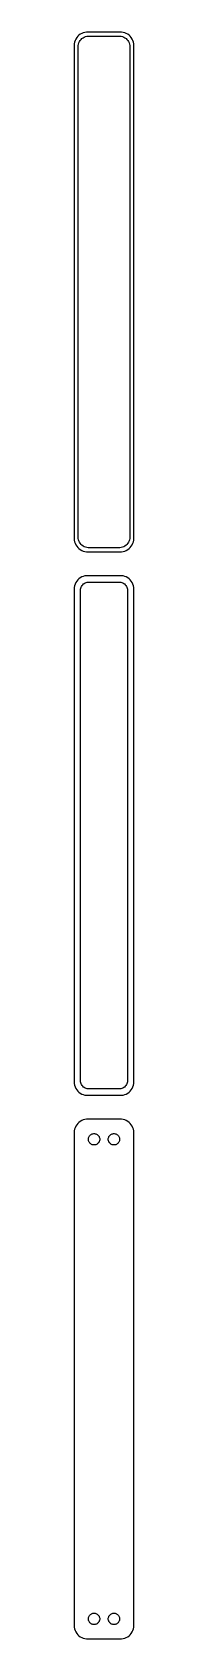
# Model space of a CAD drawing. Header units: metres. Extents: x -11 to 11, y 515 to 1117.
import ezdxf

# ---------------------------------------------------------------- set-up
doc = ezdxf.new("R2010")
doc.units = ezdxf.units.M

msp = doc.modelspace()

# ---------------------------------------------------------------- linework, layer by layer
for p, q in [((-9.89484, 1115.92), (-10.2951, 1115.44)), ((-9.43712, 1116.35), (-9.89484, 1115.92)), ((-8.92912, 1116.72), (-9.43712, 1116.35)), ((-8.37889, 1117.02), (-8.92912, 1116.72)), ((-7.79507, 1117.26), (-8.37889, 1117.02)), ((-7.8933, 1115.38), (-7.45311, 1115.62)), ((-7.1869, 1117.41), (-7.79507, 1117.26)), ((-7.45311, 1115.62), (-6.98605, 1115.8)), ((-6.56395, 1117.49), (-7.1869, 1117.41)), ((-6.98605, 1115.8), (-6.49951, 1115.93)), ((6.56395, 1117.49), (-6.56395, 1117.49)), ((-6.49951, 1115.93), (-6.00116, 1115.99)), ((-6.00116, 1115.99), (6.00116, 1115.99)), ((6.00116, 1115.99), (6.49951, 1115.93)), ((6.49951, 1115.93), (6.98605, 1115.8)), ((7.1869, 1117.41), (6.56395, 1117.49)), ((6.98605, 1115.8), (7.45311, 1115.62)), ((7.79507, 1117.26), (7.1869, 1117.41)), ((7.45311, 1115.62), (7.8933, 1115.38)), ((8.37889, 1117.02), (7.79507, 1117.26)), ((8.92912, 1116.72), (8.37889, 1117.02)), ((9.43712, 1116.35), (8.92912, 1116.72)), ((9.89484, 1115.92), (9.43712, 1116.35)), ((10.2951, 1115.44), (9.89484, 1115.92)), ((-11.2106, 1113.13), (-11.25, 1112.5)), ((-11.25, 1112.5), (-11.25, 927.5)), ((-11.0929, 1113.74), (-11.2106, 1113.13)), ((-10.8989, 1114.34), (-11.0929, 1113.74)), ((-10.6315, 1114.91), (-10.8989, 1114.34)), ((-10.2951, 1115.44), (-10.6315, 1114.91)), ((-9.75, 1112), (-9.71844, 1112.5)), ((-9.75, 928), (-9.75, 1112)), ((-9.71844, 1112.5), (-9.62433, 1112.99)), ((-9.62433, 1112.99), (-9.4691, 1113.47)), ((-9.4691, 1113.47), (-9.25522, 1113.93)), ((-9.25522, 1113.93), (-8.98605, 1114.35)), ((-8.98605, 1114.35), (-8.66586, 1114.74)), ((-8.66586, 1114.74), (-8.29968, 1115.08)), ((-8.29968, 1115.08), (-7.8933, 1115.38)), ((7.8933, 1115.38), (8.29968, 1115.08)), ((8.29968, 1115.08), (8.66586, 1114.74)), ((8.66586, 1114.74), (8.98605, 1114.35)), ((8.98605, 1114.35), (9.25522, 1113.93)), ((9.25522, 1113.93), (9.4691, 1113.47)), ((9.4691, 1113.47), (9.62433, 1112.99)), ((9.62433, 1112.99), (9.71844, 1112.5)), ((9.71844, 1112.5), (9.75, 1112)), ((9.75, 1112), (9.75, 928)), ((10.6315, 1114.91), (10.2951, 1115.44)), ((10.8989, 1114.34), (10.6315, 1114.91)), ((11.0929, 1113.74), (10.8989, 1114.34)), ((11.2106, 1113.13), (11.0929, 1113.74)), ((11.25, 1112.5), (11.2106, 1113.13)), ((11.25, 927.5), (11.25, 1112.5)), ((-11.25, 927.5), (-11.2106, 926.873)), ((-11.2106, 926.873), (-11.0929, 926.257)), ((-11.0929, 926.257), (-10.8989, 925.659)), ((-10.8989, 925.659), (-10.6315, 925.091)), ((-10.6315, 925.091), (-10.2951, 924.561)), ((-10.2951, 924.561), (-9.89484, 924.077)), ((-9.89484, 924.077), (-9.43712, 923.647)), ((-9.71844, 927.499), (-9.75, 928)), ((-9.62433, 927.005), (-9.71844, 927.499)), ((-9.4691, 926.528), (-9.62433, 927.005)), ((-9.25522, 926.073), (-9.4691, 926.528)), ((-9.43712, 923.647), (-8.92912, 923.278)), ((-8.98605, 925.649), (-9.25522, 926.073)), ((-8.66586, 925.262), (-8.98605, 925.649)), ((-8.92912, 923.278), (-8.37889, 922.976)), ((-8.29968, 924.918), (-8.66586, 925.262)), ((-8.37889, 922.976), (-7.79507, 922.745)), ((-7.8933, 924.623), (-8.29968, 924.918)), ((-7.45311, 924.381), (-7.8933, 924.623)), ((-7.79507, 922.745), (-7.1869, 922.589)), ((-6.98605, 924.196), (-7.45311, 924.381)), ((-7.1869, 922.589), (-6.56395, 922.51)), ((-6.49951, 924.071), (-6.98605, 924.196)), ((-6.00116, 924.008), (-6.49951, 924.071)), ((6.00116, 924.008), (-6.00116, 924.008)), ((6.49951, 924.071), (6.00116, 924.008)), ((6.98605, 924.196), (6.49951, 924.071)), ((6.56395, 922.51), (7.1869, 922.589)), ((7.45311, 924.381), (6.98605, 924.196)), ((7.1869, 922.589), (7.79507, 922.745)), ((7.8933, 924.623), (7.45311, 924.381)), ((7.79507, 922.745), (8.37889, 922.976)), ((8.29968, 924.918), (7.8933, 924.623)), ((8.66586, 925.262), (8.29968, 924.918)), ((8.37889, 922.976), (8.92912, 923.278)), ((8.98605, 925.649), (8.66586, 925.262)), ((8.92912, 923.278), (9.43712, 923.647)), ((9.25522, 926.073), (8.98605, 925.649)), ((9.4691, 926.528), (9.25522, 926.073)), ((9.43712, 923.647), (9.89484, 924.077)), ((9.62433, 927.005), (9.4691, 926.528)), ((9.71844, 927.499), (9.62433, 927.005)), ((9.75, 928), (9.71844, 927.499)), ((9.89484, 924.077), (10.2951, 924.561)), ((10.2951, 924.561), (10.6315, 925.091)), ((10.6315, 925.091), (10.8989, 925.659)), ((10.8989, 925.659), (11.0929, 926.257)), ((11.0929, 926.257), (11.2106, 926.873)), ((11.2106, 926.873), (11.25, 927.5)), ((-6.56395, 922.51), (6.56395, 922.51)), ((-10.6315, 910.909), (-10.8989, 910.341)), ((-10.2951, 911.439), (-10.6315, 910.909)), ((-9.89484, 911.923), (-10.2951, 911.439)), ((-9.43712, 912.353), (-9.89484, 911.923)), ((-8.92912, 912.722), (-9.43712, 912.353)), ((-8.37889, 913.024), (-8.92912, 912.722)), ((-7.79507, 913.255), (-8.37889, 913.024)), ((-7.1869, 913.411), (-7.79507, 913.255)), ((-7.73424, 910.399), (-7.41798, 910.628)), ((-7.41798, 910.628), (-7.07541, 910.817)), ((-6.56395, 913.49), (-7.1869, 913.411)), ((-7.07541, 910.817), (-6.71194, 910.961)), ((-6.71194, 910.961), (-6.3333, 911.058)), ((6.56395, 913.49), (-6.56395, 913.49)), ((-6.3333, 911.058), (-5.94545, 911.107)), ((-5.94545, 911.107), (5.94545, 911.107)), ((5.94545, 911.107), (6.3333, 911.058)), ((6.3333, 911.058), (6.71194, 910.961)), ((7.1869, 913.411), (6.56395, 913.49)), ((6.71194, 910.961), (7.07541, 910.817)), ((7.07541, 910.817), (7.41798, 910.628)), ((7.79507, 913.255), (7.1869, 913.411)), ((7.41798, 910.628), (7.73424, 910.399)), ((8.37889, 913.024), (7.79507, 913.255)), ((8.92912, 912.722), (8.37889, 913.024)), ((9.43712, 912.353), (8.92912, 912.722)), ((9.89484, 911.923), (9.43712, 912.353)), ((10.2951, 911.439), (9.89484, 911.923)), ((10.6315, 910.909), (10.2951, 911.439)), ((10.8989, 910.341), (10.6315, 910.909)), ((-11.2106, 909.127), (-11.25, 908.5)), ((-11.25, 908.5), (-11.25, 723.5)), ((-11.0929, 909.743), (-11.2106, 909.127)), ((-10.8989, 910.341), (-11.0929, 909.743)), ((-8.86292, 908), (-8.83836, 908.39)), ((-8.86292, 724), (-8.86292, 908)), ((-8.83836, 908.39), (-8.76512, 908.774)), ((-8.76512, 908.774), (-8.64432, 909.146)), ((-8.64432, 909.146), (-8.47786, 909.5)), ((-8.47786, 909.5), (-8.2684, 909.83)), ((-8.2684, 909.83), (-8.01921, 910.131)), ((-8.01921, 910.131), (-7.73424, 910.399)), ((7.73424, 910.399), (8.01921, 910.131)), ((8.01921, 910.131), (8.2684, 909.83)), ((8.2684, 909.83), (8.47786, 909.5)), ((8.47786, 909.5), (8.64432, 909.146)), ((8.64432, 909.146), (8.76512, 908.774)), ((8.76512, 908.774), (8.83836, 908.39)), ((8.83836, 908.39), (8.86292, 908)), ((8.86292, 908), (8.86292, 724)), ((11.0929, 909.743), (10.8989, 910.341)), ((11.2106, 909.127), (11.0929, 909.743)), ((11.25, 908.5), (11.2106, 909.127)), ((11.25, 723.5), (11.25, 908.5)), ((-8.83836, 723.61), (-8.86292, 724)), ((-8.76512, 723.226), (-8.83836, 723.61)), ((8.83836, 723.61), (8.76512, 723.226)), ((8.86292, 724), (8.83836, 723.61)), ((-11.25, 723.5), (-11.2106, 722.873)), ((-11.2106, 722.873), (-11.0929, 722.257)), ((-11.0929, 722.257), (-10.8989, 721.659)), ((-10.8989, 721.659), (-10.6315, 721.091)), ((-10.6315, 721.091), (-10.2951, 720.561)), ((-10.2951, 720.561), (-9.89484, 720.077)), ((-9.89484, 720.077), (-9.43712, 719.647)), ((-9.43712, 719.647), (-8.92912, 719.278)), ((-8.92912, 719.278), (-8.37889, 718.976)), ((-8.64432, 722.854), (-8.76512, 723.226)), ((-8.47786, 722.5), (-8.64432, 722.854)), ((-8.2684, 722.17), (-8.47786, 722.5)), ((-8.37889, 718.976), (-7.79507, 718.745)), ((-8.01921, 721.869), (-8.2684, 722.17)), ((-7.73424, 721.601), (-8.01921, 721.869)), ((-7.79507, 718.745), (-7.1869, 718.589)), ((-7.41798, 721.372), (-7.73424, 721.601)), ((-7.07541, 721.183), (-7.41798, 721.372)), ((-7.1869, 718.589), (-6.56395, 718.51)), ((-6.71194, 721.039), (-7.07541, 721.183)), ((-6.3333, 720.942), (-6.71194, 721.039)), ((-6.56395, 718.51), (6.56395, 718.51)), ((-5.94545, 720.893), (-6.3333, 720.942)), ((5.94545, 720.893), (-5.94545, 720.893)), ((6.3333, 720.942), (5.94545, 720.893)), ((6.71194, 721.039), (6.3333, 720.942)), ((6.56395, 718.51), (7.1869, 718.589)), ((7.07541, 721.183), (6.71194, 721.039)), ((7.41798, 721.372), (7.07541, 721.183)), ((7.1869, 718.589), (7.79507, 718.745)), ((7.73424, 721.601), (7.41798, 721.372)), ((8.01921, 721.869), (7.73424, 721.601)), ((7.79507, 718.745), (8.37889, 718.976)), ((8.2684, 722.17), (8.01921, 721.869)), ((8.47786, 722.5), (8.2684, 722.17)), ((8.37889, 718.976), (8.92912, 719.278)), ((8.64432, 722.854), (8.47786, 722.5)), ((8.76512, 723.226), (8.64432, 722.854)), ((8.92912, 719.278), (9.43712, 719.647)), ((9.43712, 719.647), (9.89484, 720.077)), ((9.89484, 720.077), (10.2951, 720.561)), ((10.2951, 720.561), (10.6315, 721.091)), ((10.6315, 721.091), (10.8989, 721.659)), ((10.8989, 721.659), (11.0929, 722.257)), ((11.0929, 722.257), (11.2106, 722.873)), ((11.2106, 722.873), (11.25, 723.5)), ((-11.0929, 705.743), (-11.2106, 705.127)), ((-10.8989, 706.341), (-11.0929, 705.743)), ((-10.6315, 706.909), (-10.8989, 706.341)), ((-10.2951, 707.439), (-10.6315, 706.909)), ((-9.89484, 707.923), (-10.2951, 707.439)), ((-9.43712, 708.353), (-9.89484, 707.923)), ((-8.92912, 708.722), (-9.43712, 708.353)), ((-8.37889, 709.024), (-8.92912, 708.722)), ((-7.79507, 709.255), (-8.37889, 709.024)), ((-7.1869, 709.411), (-7.79507, 709.255)), ((-6.56395, 709.49), (-7.1869, 709.411)), ((6.56395, 709.49), (-6.56395, 709.49)), ((7.1869, 709.411), (6.56395, 709.49)), ((7.79507, 709.255), (7.1869, 709.411)), ((8.37889, 709.024), (7.79507, 709.255)), ((8.92912, 708.722), (8.37889, 709.024)), ((9.43712, 708.353), (8.92912, 708.722)), ((9.89484, 707.923), (9.43712, 708.353)), ((10.2951, 707.439), (9.89484, 707.923)), ((10.6315, 706.909), (10.2951, 707.439)), ((10.8989, 706.341), (10.6315, 706.909)), ((11.0929, 705.743), (10.8989, 706.341)), ((11.2106, 705.127), (11.0929, 705.743)), ((-11.2106, 705.127), (-11.25, 704.5)), ((-11.25, 704.5), (-11.25, 519.5)), ((-5.88528, 702), (-5.86845, 702.268)), ((-5.86845, 701.732), (-5.88528, 702)), ((-5.86845, 702.268), (-5.81821, 702.531)), ((-5.81821, 701.469), (-5.86845, 701.732)), ((-5.81821, 702.531), (-5.73534, 702.786)), ((-5.73534, 701.214), (-5.81821, 701.469)), ((-5.73534, 702.786), (-5.62117, 703.029)), ((-5.62117, 700.971), (-5.73534, 701.214)), ((-5.62117, 703.029), (-5.47748, 703.255)), ((-5.47748, 700.745), (-5.62117, 700.971)), ((-5.47748, 703.255), (-5.30655, 703.462)), ((-5.30655, 700.538), (-5.47748, 700.745)), ((-5.30655, 703.462), (-5.11108, 703.645)), ((-5.11108, 700.355), (-5.30655, 700.538)), ((-5.11108, 703.645), (-4.89413, 703.803)), ((-4.89413, 700.197), (-5.11108, 700.355)), ((-4.89413, 703.803), (-4.65915, 703.932)), ((-4.65915, 700.068), (-4.89413, 700.197)), ((-4.65915, 703.932), (-4.40984, 704.031)), ((-4.40984, 699.969), (-4.65915, 700.068)), ((-4.40984, 704.031), (-4.1501, 704.097)), ((-4.1501, 699.903), (-4.40984, 699.969)), ((-4.1501, 704.097), (-3.88406, 704.131)), ((-3.88406, 699.869), (-4.1501, 699.903)), ((-3.88406, 704.131), (-3.61592, 704.131)), ((-3.61592, 699.869), (-3.88406, 699.869)), ((-3.61592, 704.131), (-3.34988, 704.097)), ((-3.34988, 699.903), (-3.61592, 699.869)), ((-3.34988, 704.097), (-3.09015, 704.031)), ((-3.09015, 699.969), (-3.34988, 699.903)), ((-3.09015, 704.031), (-2.84084, 703.932)), ((-2.84084, 700.068), (-3.09015, 699.969)), ((-2.84084, 703.932), (-2.60585, 703.803)), ((-2.60585, 700.197), (-2.84084, 700.068)), ((-2.60585, 703.803), (-2.3889, 703.645)), ((-2.3889, 700.355), (-2.60585, 700.197)), ((-2.3889, 703.645), (-2.19344, 703.462)), ((-2.19344, 700.538), (-2.3889, 700.355)), ((-2.19344, 703.462), (-2.02251, 703.255)), ((-2.02251, 700.745), (-2.19344, 700.538)), ((-2.02251, 703.255), (-1.87881, 703.029)), ((-1.87881, 700.971), (-2.02251, 700.745)), ((-1.87881, 703.029), (-1.76465, 702.786)), ((-1.76465, 701.214), (-1.87881, 700.971)), ((-1.76465, 702.786), (-1.68178, 702.531)), ((-1.68178, 701.469), (-1.76465, 701.214)), ((-1.68178, 702.531), (-1.63153, 702.268)), ((-1.63153, 701.732), (-1.68178, 701.469)), ((-1.63153, 702.268), (-1.6147, 702)), ((-1.6147, 702), (-1.63153, 701.732)), ((1.6147, 702), (1.63153, 702.268)), ((1.63153, 701.732), (1.6147, 702)), ((1.63153, 702.268), (1.68178, 702.531)), ((1.68178, 701.469), (1.63153, 701.732)), ((1.68178, 702.531), (1.76465, 702.786)), ((1.76465, 701.214), (1.68178, 701.469)), ((1.76465, 702.786), (1.87881, 703.029)), ((1.87881, 700.971), (1.76465, 701.214)), ((1.87881, 703.029), (2.02251, 703.255)), ((2.02251, 700.745), (1.87881, 700.971)), ((2.02251, 703.255), (2.19344, 703.462)), ((2.19344, 700.538), (2.02251, 700.745)), ((2.19344, 703.462), (2.3889, 703.645)), ((2.3889, 700.355), (2.19344, 700.538)), ((2.3889, 703.645), (2.60585, 703.803)), ((2.60585, 700.197), (2.3889, 700.355)), ((2.60585, 703.803), (2.84084, 703.932)), ((2.84084, 700.068), (2.60585, 700.197)), ((2.84084, 703.932), (3.09015, 704.031)), ((3.09015, 699.969), (2.84084, 700.068)), ((3.09015, 704.031), (3.34988, 704.097)), ((3.34988, 699.903), (3.09015, 699.969)), ((3.34988, 704.097), (3.61592, 704.131)), ((3.61592, 699.869), (3.34988, 699.903)), ((3.61592, 704.131), (3.88406, 704.131)), ((3.88406, 699.869), (3.61592, 699.869)), ((3.88406, 704.131), (4.1501, 704.097)), ((4.1501, 699.903), (3.88406, 699.869)), ((4.1501, 704.097), (4.40984, 704.031)), ((4.40984, 699.969), (4.1501, 699.903)), ((4.40984, 704.031), (4.65915, 703.932)), ((4.65915, 700.068), (4.40984, 699.969)), ((4.65915, 703.932), (4.89413, 703.803)), ((4.89413, 700.197), (4.65915, 700.068)), ((4.89413, 703.803), (5.11108, 703.645)), ((5.11108, 700.355), (4.89413, 700.197)), ((5.11108, 703.645), (5.30655, 703.462)), ((5.30655, 700.538), (5.11108, 700.355)), ((5.30655, 703.462), (5.47748, 703.255)), ((5.47748, 700.745), (5.30655, 700.538)), ((5.47748, 703.255), (5.62117, 703.029)), ((5.62117, 700.971), (5.47748, 700.745)), ((5.62117, 703.029), (5.73534, 702.786)), ((5.73534, 701.214), (5.62117, 700.971)), ((5.73534, 702.786), (5.81821, 702.531)), ((5.81821, 701.469), (5.73534, 701.214)), ((5.81821, 702.531), (5.86845, 702.268)), ((5.86845, 701.732), (5.81821, 701.469)), ((5.86845, 702.268), (5.88528, 702)), ((5.88528, 702), (5.86845, 701.732)), ((11.25, 704.5), (11.2106, 705.127)), ((11.25, 519.5), (11.25, 704.5)), ((-11.25, 519.5), (-11.2106, 518.873)), ((-11.2106, 518.873), (-11.0929, 518.257)), ((-5.88528, 522), (-5.86845, 522.268)), ((-5.86845, 521.732), (-5.88528, 522)), ((-5.86845, 522.268), (-5.81821, 522.531)), ((-5.81821, 521.469), (-5.86845, 521.732)), ((-5.81821, 522.531), (-5.73534, 522.786)), ((-5.73534, 521.214), (-5.81821, 521.469)), ((-5.73534, 522.786), (-5.62117, 523.029)), ((-5.62117, 520.971), (-5.73534, 521.214)), ((-5.62117, 523.029), (-5.47748, 523.255)), ((-5.47748, 520.745), (-5.62117, 520.971)), ((-5.47748, 523.255), (-5.30655, 523.462)), ((-5.30655, 520.538), (-5.47748, 520.745)), ((-5.30655, 523.462), (-5.11108, 523.645)), ((-5.11108, 520.355), (-5.30655, 520.538)), ((-5.11108, 523.645), (-4.89413, 523.803)), ((-4.89413, 520.197), (-5.11108, 520.355)), ((-4.89413, 523.803), (-4.65915, 523.932)), ((-4.65915, 520.068), (-4.89413, 520.197)), ((-4.65915, 523.932), (-4.40984, 524.031)), ((-4.40984, 519.969), (-4.65915, 520.068)), ((-4.40984, 524.031), (-4.1501, 524.097)), ((-4.1501, 519.903), (-4.40984, 519.969)), ((-4.1501, 524.097), (-3.88406, 524.131)), ((-3.88406, 519.869), (-4.1501, 519.903)), ((-3.88406, 524.131), (-3.61592, 524.131)), ((-3.61592, 519.869), (-3.88406, 519.869)), ((-3.61592, 524.131), (-3.34988, 524.097)), ((-3.34988, 519.903), (-3.61592, 519.869)), ((-3.34988, 524.097), (-3.09015, 524.031)), ((-3.09015, 519.969), (-3.34988, 519.903)), ((-3.09015, 524.031), (-2.84084, 523.932)), ((-2.84084, 520.068), (-3.09015, 519.969)), ((-2.84084, 523.932), (-2.60585, 523.803)), ((-2.60585, 520.197), (-2.84084, 520.068)), ((-2.60585, 523.803), (-2.3889, 523.645)), ((-2.3889, 520.355), (-2.60585, 520.197)), ((-2.3889, 523.645), (-2.19344, 523.462)), ((-2.19344, 520.538), (-2.3889, 520.355)), ((-2.19344, 523.462), (-2.02251, 523.255)), ((-2.02251, 520.745), (-2.19344, 520.538)), ((-2.02251, 523.255), (-1.87881, 523.029)), ((-1.87881, 520.971), (-2.02251, 520.745)), ((-1.87881, 523.029), (-1.76465, 522.786)), ((-1.76465, 521.214), (-1.87881, 520.971)), ((-1.76465, 522.786), (-1.68178, 522.531)), ((-1.68178, 521.469), (-1.76465, 521.214)), ((-1.68178, 522.531), (-1.63153, 522.268)), ((-1.63153, 521.732), (-1.68178, 521.469)), ((-1.63153, 522.268), (-1.6147, 522)), ((-1.6147, 522), (-1.63153, 521.732)), ((1.6147, 522), (1.63153, 522.268)), ((1.63153, 521.732), (1.6147, 522)), ((1.63153, 522.268), (1.68178, 522.531)), ((1.68178, 521.469), (1.63153, 521.732)), ((1.68178, 522.531), (1.76465, 522.786)), ((1.76465, 521.214), (1.68178, 521.469)), ((1.76465, 522.786), (1.87881, 523.029)), ((1.87881, 520.971), (1.76465, 521.214)), ((1.87881, 523.029), (2.02251, 523.255)), ((2.02251, 520.745), (1.87881, 520.971)), ((2.02251, 523.255), (2.19344, 523.462)), ((2.19344, 520.538), (2.02251, 520.745)), ((2.19344, 523.462), (2.3889, 523.645)), ((2.3889, 520.355), (2.19344, 520.538)), ((2.3889, 523.645), (2.60585, 523.803)), ((2.60585, 520.197), (2.3889, 520.355)), ((2.60585, 523.803), (2.84084, 523.932)), ((2.84084, 520.068), (2.60585, 520.197)), ((2.84084, 523.932), (3.09015, 524.031)), ((3.09015, 519.969), (2.84084, 520.068)), ((3.09015, 524.031), (3.34988, 524.097)), ((3.34988, 519.903), (3.09015, 519.969)), ((3.34988, 524.097), (3.61592, 524.131)), ((3.61592, 519.869), (3.34988, 519.903)), ((3.61592, 524.131), (3.88406, 524.131)), ((3.88406, 519.869), (3.61592, 519.869)), ((3.88406, 524.131), (4.1501, 524.097)), ((4.1501, 519.903), (3.88406, 519.869)), ((4.1501, 524.097), (4.40984, 524.031)), ((4.40984, 519.969), (4.1501, 519.903)), ((4.40984, 524.031), (4.65915, 523.932)), ((4.65915, 520.068), (4.40984, 519.969)), ((4.65915, 523.932), (4.89413, 523.803)), ((4.89413, 520.197), (4.65915, 520.068)), ((4.89413, 523.803), (5.11108, 523.645)), ((5.11108, 520.355), (4.89413, 520.197)), ((5.11108, 523.645), (5.30655, 523.462)), ((5.30655, 520.538), (5.11108, 520.355)), ((5.30655, 523.462), (5.47748, 523.255)), ((5.47748, 520.745), (5.30655, 520.538)), ((5.47748, 523.255), (5.62117, 523.029)), ((5.62117, 520.971), (5.47748, 520.745)), ((5.62117, 523.029), (5.73534, 522.786)), ((5.73534, 521.214), (5.62117, 520.971)), ((5.73534, 522.786), (5.81821, 522.531)), ((5.81821, 521.469), (5.73534, 521.214)), ((5.81821, 522.531), (5.86845, 522.268)), ((5.86845, 521.732), (5.81821, 521.469)), ((5.86845, 522.268), (5.88528, 522)), ((5.88528, 522), (5.86845, 521.732)), ((11.0929, 518.257), (11.2106, 518.873)), ((11.2106, 518.873), (11.25, 519.5)), ((-11.0929, 518.257), (-10.8989, 517.659)), ((-10.8989, 517.659), (-10.6315, 517.091)), ((-10.6315, 517.091), (-10.2951, 516.561)), ((-10.2951, 516.561), (-9.89484, 516.077)), ((-9.89484, 516.077), (-9.43712, 515.647)), ((-9.43712, 515.647), (-8.92912, 515.278)), ((-8.92912, 515.278), (-8.37889, 514.976)), ((-8.37889, 514.976), (-7.79507, 514.745)), ((-7.79507, 514.745), (-7.1869, 514.589)), ((-7.1869, 514.589), (-6.56395, 514.51)), ((-6.56395, 514.51), (6.56395, 514.51)), ((6.56395, 514.51), (7.1869, 514.589)), ((7.1869, 514.589), (7.79507, 514.745)), ((7.79507, 514.745), (8.37889, 514.976)), ((8.37889, 514.976), (8.92912, 515.278)), ((8.92912, 515.278), (9.43712, 515.647)), ((9.43712, 515.647), (9.89484, 516.077)), ((9.89484, 516.077), (10.2951, 516.561)), ((10.2951, 516.561), (10.6315, 517.091)), ((10.6315, 517.091), (10.8989, 517.659)), ((10.8989, 517.659), (11.0929, 518.257))]:
    msp.add_line(p, q)

doc.saveas('drawing.dxf')
